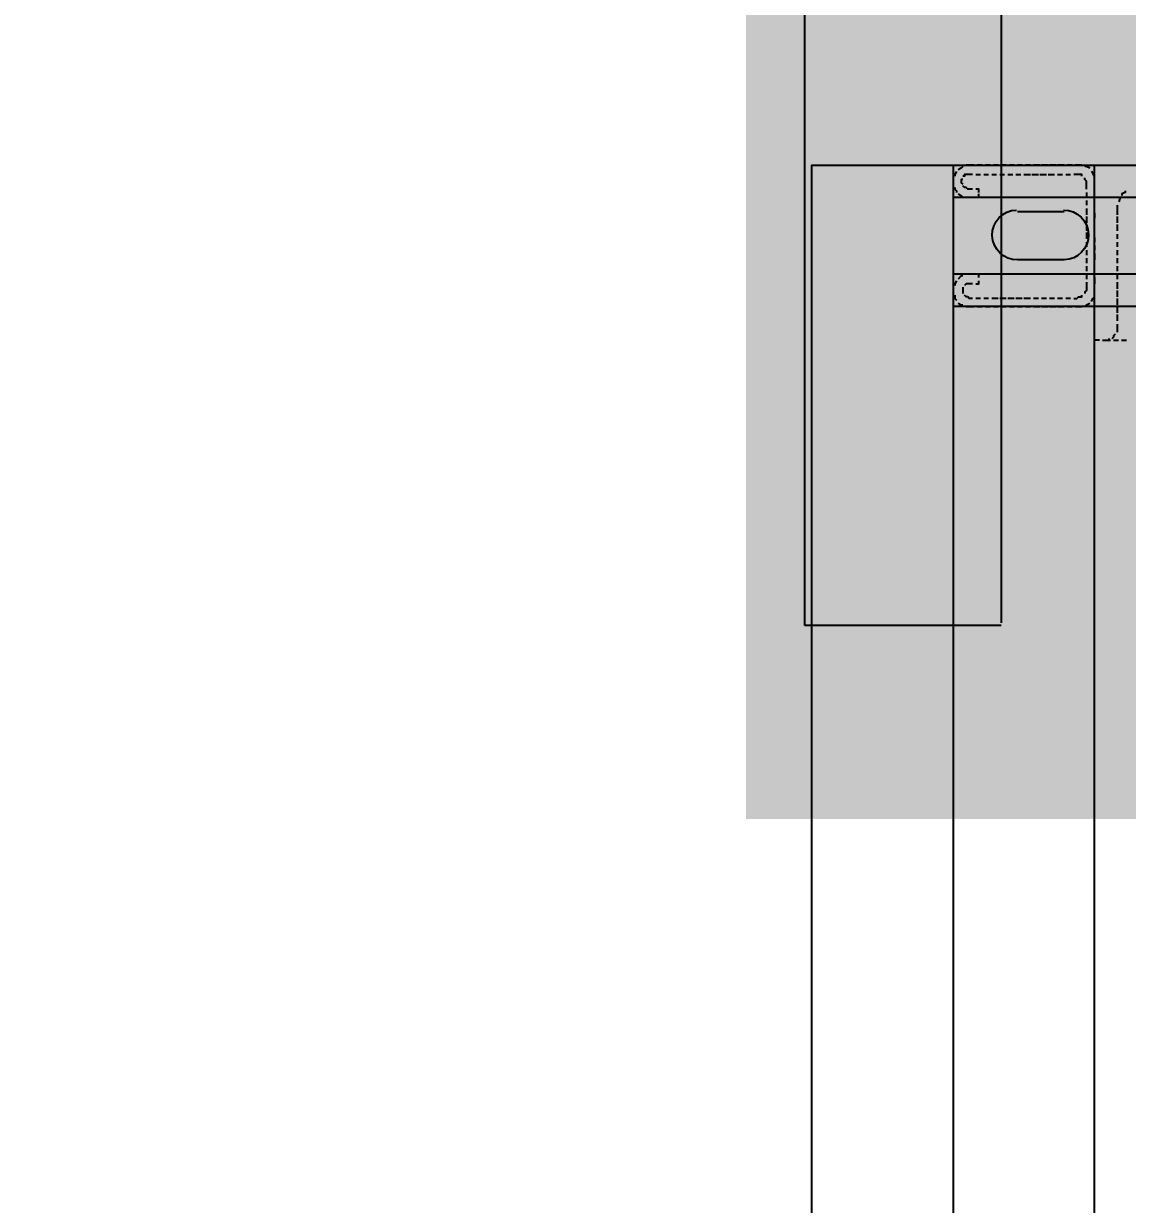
# Model space of a CAD drawing. Header units: feet. Extents: x -18 to 2540, y -48 to 1440.
# Drawn here: x 2061.788 to 2063.62, y 1387.016 to 1388.976 of the extents above; entities that cross this region are included whole.
import ezdxf
from ezdxf.enums import TextEntityAlignment as Align

# ---------------------------------------------------------------- set-up
doc = ezdxf.new("R2018")
doc.units = ezdxf.units.FT
doc.header["$MEASUREMENT"] = 0
for name, color, linetype in [('G-ANNO-TEXT', 1, 'Continuous'), ('PDF8_LP_OBJ-Hidden', 7, 'Continuous'), ('PDF8_LP_OBJ-Misc', 7, 'Continuous')]:
    doc.layers.add(name, color=color, linetype=linetype)
doc.styles.add('NEI-A', font='arial.ttf')

# ---------------------------------------------------------------- blocks, each defined once
blk = doc.blocks.new('DETAIL_TITLE')
at = {"style": 'NEI-A', "flags": 8}
blk.add_attdef('#', text='', height=0.25, dxfattribs=at).set_placement((0.5922, -0.5109), align=Align.MIDDLE_CENTER)
at = {"lineweight": 30, "flags": 104}
blk.add_attdef('DETAIL_TITLE', text='', height=0.25, dxfattribs=at).set_placement((0.9099, -0.52514), align=Align.BOTTOM_LEFT)
at = {"style": 'NEI-A'}
for tag, p in [('SCALE:', (0.93865, -0.73792)), ('1"_=_', (1.5474, -0.73792))]:
    blk.add_attdef(tag, text='', height=0.1094, dxfattribs=at).set_placement(p, align=Align.BOTTOM_LEFT)

msp = doc.modelspace()

# ---------------------------------------------------------------- linework, layer by layer
for points in [[(2063.084857, 1387.97694), (2063.084857, 1394.253732)], [(2063.410838, 1394.253732), (2063.410838, 1387.981202)], [(2063.410838, 1387.97694), (2063.084857, 1387.97694)]]:
    msp.add_lwpolyline(points)
at = {"layer": 'PDF8_LP_OBJ-Hidden', "lineweight": 25}
msp.add_line((2063.579276, 1388.450259), (2063.592183, 1388.450259), dxfattribs=at)
for points in [[(2063.365903, 1388.74098), (2063.352567, 1388.74098)], [(2063.379239, 1388.74098), (2063.371237, 1388.74098)], [(2063.392575, 1388.74098), (2063.384573, 1388.74098)], [(2063.40591, 1388.74098), (2063.397909, 1388.74098)], [(2063.419246, 1388.74098), (2063.411245, 1388.74098)], [(2063.432582, 1388.74098), (2063.424581, 1388.74098)], [(2063.445918, 1388.74098), (2063.437916, 1388.74098)], [(2063.459254, 1388.74098), (2063.451252, 1388.74098)], [(2063.475257, 1388.74098), (2063.464588, 1388.74098)], [(2063.488592, 1388.74098), (2063.477924, 1388.74098)], [(2063.501928, 1388.74098), (2063.49126, 1388.74098)], [(2063.515264, 1388.74098), (2063.504595, 1388.74098)], [(2063.5286, 1388.74098), (2063.520598, 1388.74098)], [(2063.544603, 1388.74098), (2063.533934, 1388.74098)], [(2063.56594, 1388.732979), (2063.56594, 1388.74098), (2063.576609, 1388.74098)], [(2063.581943, 1388.74098), (2063.589945, 1388.74098)], [(2063.595279, 1388.74098), (2063.60328, 1388.74098)], [(2063.608615, 1388.74098), (2063.616616, 1388.74098)], [(2063.336564, 1388.730312), (2063.333897, 1388.724977), (2063.333897, 1388.72231)], [(2063.347233, 1388.738313), (2063.344566, 1388.735646), (2063.339231, 1388.732979)], [(2063.363236, 1388.724977), (2063.3499, 1388.724977), (2063.3499, 1388.72231), (2063.347233, 1388.72231)], [(2063.36857, 1388.724977), (2063.376572, 1388.724977)], [(2063.381906, 1388.724977), (2063.389907, 1388.724977)], [(2063.395242, 1388.724977), (2063.403243, 1388.724977)], [(2063.408578, 1388.724977), (2063.416579, 1388.724977)], [(2063.421913, 1388.724977), (2063.429915, 1388.724977)], [(2063.435249, 1388.724977), (2063.443251, 1388.724977)], [(2063.448585, 1388.724977), (2063.459254, 1388.724977)], [(2063.461921, 1388.724977), (2063.47259, 1388.724977)], [(2063.475257, 1388.724977), (2063.485925, 1388.724977)], [(2063.488592, 1388.724977), (2063.499261, 1388.724977)], [(2063.504595, 1388.724977), (2063.512597, 1388.724977)], [(2063.517931, 1388.724977), (2063.525933, 1388.724977)], [(2063.544603, 1388.72231), (2063.544603, 1388.724977), (2063.531267, 1388.724977)], [(2063.557939, 1388.735646), (2063.552604, 1388.738313), (2063.549937, 1388.738313)], [(2063.56594, 1388.72231), (2063.563273, 1388.727644), (2063.560606, 1388.730312)], [(2063.56594, 1388.706307), (2063.56594, 1388.730312)], [(2063.33123, 1388.716976), (2063.33123, 1388.708974)], [(2063.333897, 1388.70364), (2063.333897, 1388.700973), (2063.336564, 1388.698306), (2063.336564, 1388.695638)], [(2063.347233, 1388.716976), (2063.344566, 1388.716976), (2063.344566, 1388.711641), (2063.347233, 1388.708974)], [(2063.363236, 1388.700973), (2063.355234, 1388.700973), (2063.352567, 1388.70364), (2063.3499, 1388.70364), (2063.347233, 1388.706307)], [(2063.552604, 1388.700973), (2063.552604, 1388.714309), (2063.549937, 1388.716976), (2063.549937, 1388.719643)], [(2063.56594, 1388.692971), (2063.56594, 1388.70364)], [(2063.339231, 1388.692971), (2063.344566, 1388.690304), (2063.347233, 1388.687637)], [(2063.352567, 1388.687637), (2063.363236, 1388.687637)], [(2063.373904, 1388.695638), (2063.373904, 1388.700973), (2063.36857, 1388.700973)], [(2063.36857, 1388.687637), (2063.373904, 1388.687637), (2063.373904, 1388.692971)], [(2063.552604, 1388.695638), (2063.552604, 1388.687637)], [(2063.552604, 1388.682303), (2063.552604, 1388.674301)], [(2063.56594, 1388.679636), (2063.56594, 1388.687637)], [(2063.608615, 1388.687637), (2063.605948, 1388.679636)], [(2063.616616, 1388.698306), (2063.616616, 1388.695638), (2063.611282, 1388.692971), (2063.611282, 1388.690304)], [(2063.552604, 1388.668967), (2063.552604, 1388.658298)], [(2063.56594, 1388.6663), (2063.56594, 1388.674301)], [(2063.60328, 1388.674301), (2063.60328, 1388.658298)], [(2063.552604, 1388.655631), (2063.552604, 1388.644962)], [(2063.56594, 1388.660965), (2063.56594, 1388.652964)], [(2063.56594, 1388.639628), (2063.56594, 1388.64763)], [(2063.60328, 1388.655631), (2063.60328, 1388.644962)], [(2063.552604, 1388.642295), (2063.552604, 1388.631627)], [(2063.552604, 1388.628959), (2063.552604, 1388.618291)], [(2063.56594, 1388.626292), (2063.56594, 1388.634294)], [(2063.60328, 1388.642295), (2063.60328, 1388.631627)], [(2063.60328, 1388.626292), (2063.60328, 1388.618291)], [(2063.552604, 1388.612956), (2063.552604, 1388.604955)], [(2063.56594, 1388.620958), (2063.56594, 1388.612956)], [(2063.56594, 1388.607622), (2063.56594, 1388.599621)], [(2063.60328, 1388.612956), (2063.60328, 1388.604955)], [(2063.552604, 1388.599621), (2063.552604, 1388.591619)], [(2063.552604, 1388.586285), (2063.552604, 1388.578283)], [(2063.56594, 1388.594286), (2063.56594, 1388.583618)], [(2063.60328, 1388.599621), (2063.60328, 1388.591619)], [(2063.60328, 1388.586285), (2063.60328, 1388.578283)], [(2063.552604, 1388.572949), (2063.552604, 1388.564947)], [(2063.56594, 1388.570282), (2063.56594, 1388.58095)], [(2063.56594, 1388.556946), (2063.56594, 1388.567615)], [(2063.60328, 1388.572949), (2063.60328, 1388.564947)], [(2063.336564, 1388.548945), (2063.333897, 1388.54361), (2063.333897, 1388.540943)], [(2063.347233, 1388.556946), (2063.344566, 1388.556946), (2063.339231, 1388.551612)], [(2063.363236, 1388.559613), (2063.352567, 1388.559613)], [(2063.373904, 1388.554279), (2063.373904, 1388.559613), (2063.36857, 1388.559613)], [(2063.36857, 1388.54361), (2063.373904, 1388.54361), (2063.373904, 1388.548945)], [(2063.552604, 1388.546277), (2063.552604, 1388.532942), (2063.549937, 1388.530274), (2063.549937, 1388.527607)], [(2063.552604, 1388.559613), (2063.552604, 1388.551612)], [(2063.56594, 1388.554279), (2063.56594, 1388.54361)], [(2063.60328, 1388.559613), (2063.60328, 1388.551612)], [(2063.60328, 1388.546277), (2063.60328, 1388.535609)], [(2063.33123, 1388.538276), (2063.33123, 1388.527607)], [(2063.347233, 1388.538276), (2063.347233, 1388.527607)], [(2063.363236, 1388.54361), (2063.352567, 1388.54361), (2063.3499, 1388.540943)], [(2063.56594, 1388.527607), (2063.56594, 1388.538276)], [(2063.60328, 1388.532942), (2063.60328, 1388.522273)], [(2063.333897, 1388.52494), (2063.333897, 1388.519606), (2063.336564, 1388.516939)], [(2063.339231, 1388.511604), (2063.344566, 1388.508937), (2063.347233, 1388.508937)], [(2063.363236, 1388.519606), (2063.357901, 1388.519606), (2063.355234, 1388.522273), (2063.352567, 1388.522273), (2063.3499, 1388.52494)], [(2063.352567, 1388.50627), (2063.365903, 1388.50627)], [(2063.376572, 1388.519606), (2063.36857, 1388.519606)], [(2063.371237, 1388.50627), (2063.379239, 1388.50627)], [(2063.389907, 1388.519606), (2063.381906, 1388.519606)], [(2063.384573, 1388.50627), (2063.392575, 1388.50627)], [(2063.40591, 1388.519606), (2063.395242, 1388.519606)], [(2063.397909, 1388.50627), (2063.40591, 1388.50627)], [(2063.419246, 1388.519606), (2063.408578, 1388.519606)], [(2063.411245, 1388.50627), (2063.419246, 1388.50627)], [(2063.432582, 1388.519606), (2063.421913, 1388.519606)], [(2063.424581, 1388.50627), (2063.432582, 1388.50627)], [(2063.445918, 1388.519606), (2063.435249, 1388.519606)], [(2063.437916, 1388.50627), (2063.445918, 1388.50627)], [(2063.459254, 1388.519606), (2063.448585, 1388.519606)], [(2063.451252, 1388.50627), (2063.459254, 1388.50627)], [(2063.47259, 1388.519606), (2063.464588, 1388.519606)], [(2063.464588, 1388.50627), (2063.475257, 1388.50627)], [(2063.485925, 1388.519606), (2063.477924, 1388.519606)], [(2063.477924, 1388.50627), (2063.488592, 1388.50627)], [(2063.499261, 1388.519606), (2063.49126, 1388.519606)], [(2063.49126, 1388.50627), (2063.501928, 1388.50627)], [(2063.512597, 1388.519606), (2063.504595, 1388.519606)], [(2063.504595, 1388.50627), (2063.515264, 1388.50627)], [(2063.525933, 1388.519606), (2063.517931, 1388.519606)], [(2063.520598, 1388.50627), (2063.5286, 1388.50627)], [(2063.531267, 1388.519606), (2063.536601, 1388.519606), (2063.539269, 1388.522273), (2063.544603, 1388.522273), (2063.544603, 1388.52494)], [(2063.533934, 1388.50627), (2063.544603, 1388.50627)], [(2063.549937, 1388.50627), (2063.552604, 1388.508937), (2063.557939, 1388.511604)], [(2063.560606, 1388.514271), (2063.563273, 1388.519606), (2063.56594, 1388.522273)], [(2063.56594, 1388.516939), (2063.56594, 1388.52494)], [(2063.56594, 1388.503603), (2063.56594, 1388.511604)], [(2063.60328, 1388.519606), (2063.60328, 1388.508937)], [(2063.60328, 1388.50627), (2063.60328, 1388.495601)], [(2063.56594, 1388.490267), (2063.56594, 1388.498268)], [(2063.60328, 1388.492934), (2063.60328, 1388.482265)], [(2063.56594, 1388.476931), (2063.56594, 1388.484933)], [(2063.56594, 1388.463595), (2063.56594, 1388.471597)], [(2063.60328, 1388.476931), (2063.60328, 1388.463595)], [(2063.573942, 1388.450259), (2063.56594, 1388.450259), (2063.56594, 1388.458261)], [(2063.589945, 1388.450259), (2063.589945, 1388.452927)], [(2063.595279, 1388.452927), (2063.597946, 1388.455594), (2063.597946, 1388.458261), (2063.600613, 1388.460928)], [(2063.597518, 1388.450259), (2063.605519, 1388.450259)], [(2063.610853, 1388.450259), (2063.618855, 1388.450259)]]:
    msp.add_lwpolyline(points, dxfattribs=at)
at = {"layer": 'PDF8_LP_OBJ-Misc', "lineweight": 25}
for p, q in [((2067.158609, 1388.559613), (2063.33123, 1388.559613)), ((2067.158609, 1388.50627), (2063.33123, 1388.50627))]:
    msp.add_line(p, q, dxfattribs=at)
for points in [[(2063.33123, 1388.74098), (2063.33123, 1381.032879), (2063.09652, 1381.032879), (2063.09652, 1388.74098), (2070.807288, 1388.74098)], [(2063.56594, 1385.844441), (2063.56594, 1388.74098)], [(2063.33123, 1388.687637), (2067.158609, 1388.687637)], [(2063.437916, 1388.663633), (2063.515264, 1388.663633)], [(2063.584182, 1388.450259), (2063.592183, 1388.450259)]]:
    msp.add_lwpolyline(points, dxfattribs=at)
msp.add_lwpolyline([(2063.514081, 1388.666299, -0.99636306), (2063.515264, 1388.583618), (2063.437916, 1388.583618, -0.99636306), (2063.436432, 1388.666299)], format="xyb", dxfattribs=at)

# ---------------------------------------------------------------- block references
at = {"layer": 'G-ANNO-TEXT'}
ref = msp.add_blockref('DETAIL_TITLE', (2007.117623, 1398.740013), dxfattribs=dict(at, xscale=2.26283738676726, yscale=2.26283738676726, zscale=2.26283738676726))
lines = msp.add_mtext('{\\LSCADA RACK DETAIL (PLAN VIEW)}', dxfattribs={"layer": '0', "insert": (2009.176571, 1398.230562), "char_height": 10.57518883, "attachment_point": 1})
ref.add_attrib('DETAIL_TITLE', '', (2009.176571, 1398.230562)).embed_mtext(lines)

doc.saveas('drawing.dxf')
